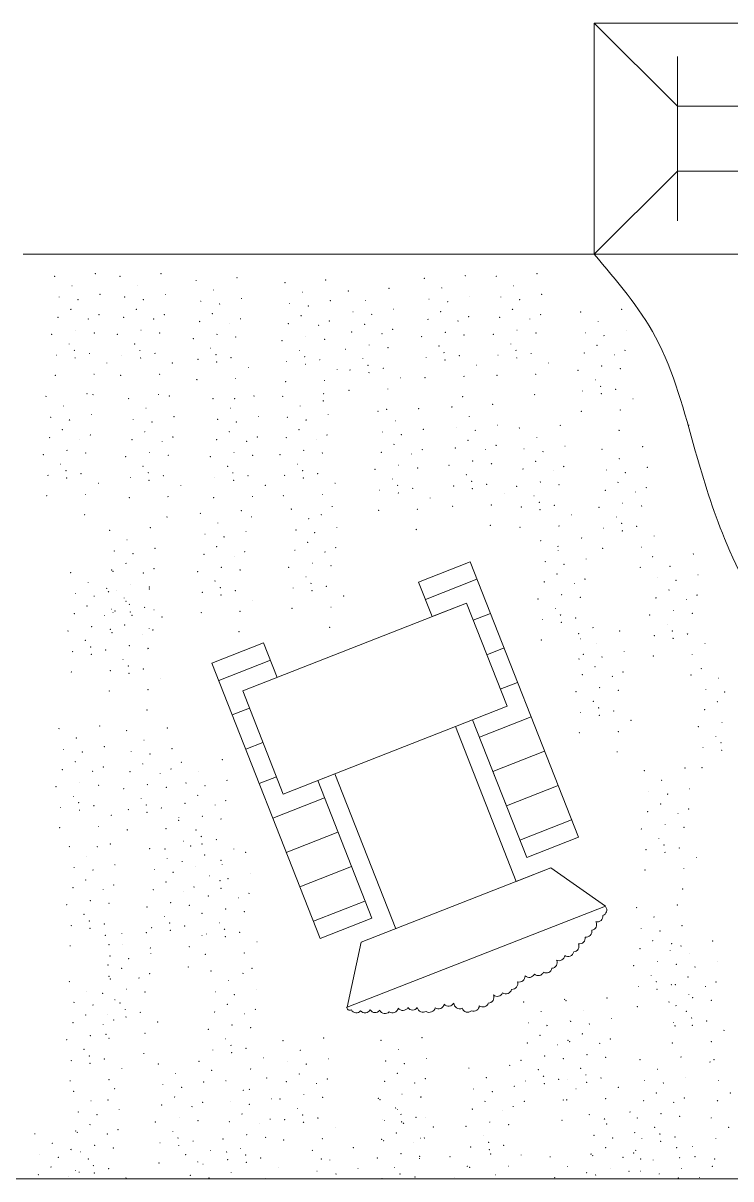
# Model space of a CAD drawing. Header units: millimetres. Extents: x 27137 to 30937, y -4667 to -569.
# Drawn here: x 28579.3 to 28617.6, y -689.3 to -626.8 of the extents above; entities that cross this region are included whole.
import ezdxf

# ---------------------------------------------------------------- set-up
doc = ezdxf.new("R2010")
doc.units = ezdxf.units.MM
doc.header["$LTSCALE"] = 0.4

msp = doc.modelspace()

# ---------------------------------------------------------------- linework, layer by layer
at = {"lineweight": 15, "ltscale": 0.5}
for p, q in [((28610.1826, -626.7868), (28713.0342, -626.7868)), ((28610.1826, -626.7868), (28610.1826, -639.2868)), ((28614.6826, -631.2868), (28708.5342, -631.2868)), ((28614.6826, -631.2868), (28614.6826, -634.7868)), ((28614.6826, -634.7868), (28708.5342, -634.7868)), ((28610.1826, -639.2868), (28579.3213, -639.2868)), ((28610.1826, -639.2868), (28713.0342, -639.2868)), ((28615.2619, -648.5368), (28615.3213, -648.5368)), ((28600.6959, -657.0214), (28603.4875, -655.9258)), ((28609.3304, -670.8144), (28603.4875, -655.9258)), ((28592.321, -660.308), (28589.5294, -661.4036)), ((28595.3723, -676.2922), (28589.5294, -661.4036)), ((28178.1826, -689.2868), (28713.0342, -689.2868))]:
    msp.add_line(p, q, dxfattribs=at)
at = {"lineweight": 15}
for p, q in [((28610.1826, -626.7868), (28614.6826, -631.2868)), ((28614.6826, -631.2868), (28614.6826, -628.5868)), ((28614.6826, -631.2868), (28614.6826, -628.5868)), ((28614.6826, -631.2868), (28614.6826, -628.5868)), ((28614.6826, -631.2868), (28614.6826, -628.5868)), ((28610.1826, -631.2868), (28610.1826, -629.9368)), ((28610.1826, -631.2868), (28610.1826, -629.9368)), ((28610.1826, -634.7868), (28610.1826, -636.1368)), ((28610.1826, -634.7868), (28610.1826, -636.1368)), ((28614.6826, -634.7868), (28610.1826, -639.2868)), ((28614.6826, -634.7868), (28614.6826, -637.4868)), ((28614.6826, -634.7868), (28614.6826, -637.4868)), ((28614.6826, -634.7868), (28614.6826, -637.4868)), ((28614.6826, -634.7868), (28614.6826, -637.4868)), ((28603.8526, -656.8564), (28601.061, -657.9519)), ((28601.4262, -658.8825), (28600.6959, -657.0214)), ((28591.1903, -662.8995), (28603.2873, -658.1521)), ((28603.2873, -658.1521), (28601.4262, -658.8825)), ((28605.4784, -663.7353), (28603.2873, -658.1521)), ((28604.583, -658.7175), (28603.6525, -659.0826)), ((28592.321, -660.308), (28593.0514, -662.1691)), ((28605.3134, -660.5785), (28604.3828, -660.9437)), ((28589.8946, -662.3341), (28592.6862, -661.2386)), ((28606.0437, -662.4396), (28605.1132, -662.8048)), ((28593.3814, -668.4827), (28591.1903, -662.8995)), ((28602.6868, -664.8309), (28605.4784, -663.7353)), ((28590.625, -664.1952), (28591.5555, -663.83)), ((28606.7741, -664.3007), (28603.9825, -665.3962)), ((28602.6868, -664.8309), (28596.173, -667.3872)), ((28605.9734, -673.2057), (28602.6868, -664.8309)), ((28606.5388, -671.91), (28603.6173, -664.4657)), ((28591.3553, -666.0563), (28592.2859, -665.6911)), ((28604.7129, -667.2573), (28607.5045, -666.1618)), ((28592.0857, -667.9174), (28593.0162, -667.5522)), ((28596.173, -667.3872), (28593.3814, -668.4827)), ((28596.173, -667.3872), (28595.2425, -667.7523)), ((28599.4597, -675.762), (28596.173, -667.3872)), ((28605.4432, -669.1184), (28604.7129, -667.2573)), ((28595.2425, -667.7523), (28598.164, -675.1966)), ((28608.2348, -668.0228), (28605.4432, -669.1184)), ((28592.8161, -669.7784), (28595.6077, -668.6829)), ((28608.9652, -669.8839), (28606.1736, -670.9794)), ((28596.338, -670.5439), (28593.5464, -671.6395)), ((28609.3304, -670.8144), (28606.5388, -671.91)), ((28597.0684, -672.405), (28594.2768, -673.5006)), ((28607.8345, -672.4753), (28597.5986, -676.4924)), ((28607.8345, -672.4753), (28605.9734, -673.2057)), ((28610.7911, -674.5366), (28607.8345, -672.4753)), ((28597.7988, -674.2661), (28595.0072, -675.3616)), ((28610.7911, -674.5366), (28596.8331, -680.0143)), ((28610.7911, -674.5366), (28596.8331, -680.0143)), ((28598.164, -675.1966), (28595.3723, -676.2922)), ((28596.8331, -680.0143), (28597.5986, -676.4924))]:
    msp.add_line(p, q, dxfattribs=at)
msp.add_lwpolyline([(28610.8038, -674.5647, -0.5205671), (28610.654, -675.047, -0.5205671), (28610.654, -675.047, -0.5205671), (28610.2805, -675.3913, -0.5205671), (28610.2805, -675.3913, -0.5205671), (28610.0625, -675.8439, -0.5205671), (28610.0625, -675.8439, -0.5205671), (28609.6986, -676.2126, -0.5205671), (28609.6986, -676.2126, -0.5205671), (28609.3347, -676.5814, -0.5205671), (28609.3347, -676.5814, -0.5205671), (28609.0826, -677.0191, -0.5205671), (28609.0826, -677.0191, -0.5205671), (28608.5929, -677.2113, -0.5205671), (28608.5929, -677.2113, -0.5205671), (28608.1565, -677.4673, -0.5205671), (28608.1565, -677.4673, -0.5205671), (28607.9044, -677.9051, -0.5205671), (28607.9044, -677.9051, -0.5205671), (28607.4488, -678.1121, -0.5205671), (28607.4488, -678.1121, -0.5205671), (28606.9547, -678.2213, -0.5205671), (28606.9547, -678.2213, -0.5205671), (28606.4511, -678.306, -0.5205671), (28606.4511, -678.306, -0.5205671), (28606.0435, -678.6354, -0.5205671), (28606.0435, -678.6354, -0.5205671), (28605.7232, -679.0435, -0.5205671), (28605.7232, -679.0435, -0.5205671), (28605.2335, -679.2356, -0.5205671), (28605.2335, -679.2356, -0.5205671), (28604.7395, -679.3448, -0.5205671), (28604.7395, -679.3448, -0.5205671), (28604.4629, -679.7922, -0.5205671), (28604.4629, -679.7922, -0.5205671), (28603.9785, -679.9258, -0.5205671), (28603.9785, -679.9258, -0.5205671), (28603.5517, -680.2063, -0.5205671), (28603.5517, -680.2063, -0.5205671), (28603.0447, -680.0664, -0.5205671), (28603.0447, -680.0664, -0.5205671), (28602.5972, -679.7902, -0.5205671), (28602.5972, -679.7902, -0.5205671), (28602.0839, -679.8504, -0.5205671), (28602.0839, -679.8504, -0.5205671), (28601.5942, -680.0426, -0.5205671), (28601.5942, -680.0426, -0.5205671), (28601.1045, -680.2348, -0.5205671), (28601.1045, -680.2348, -0.5205671), (28600.6273, -680.0268, -0.5205671), (28600.6273, -680.0268, -0.5205671), (28600.1193, -680.0284, -0.5205671), (28600.1193, -680.0284, -0.5205671), (28599.5964, -680.0642, -0.5205671), (28599.5964, -680.0642, -0.5205671), (28599.1067, -680.2564, -0.5205671), (28599.1067, -680.2564, -0.5205671), (28598.5944, -680.1751, -0.5205671), (28598.5944, -680.1751, -0.5205671), (28598.0769, -680.1523, -0.5205671), (28598.0769, -680.1523, -0.5205671), (28597.5636, -680.2125, -0.5205671), (28597.5636, -680.2125, -0.5205671), (28597.0609, -680.1556, -0.5205671), (28597.0609, -680.1556, -0.5205671), (28596.8031, -680.0027)], format="xyb", dxfattribs=at)
for centre, radius in [((28581.0194, -640.4771), 0.0095), ((28583.2262, -640.3331), 0.0095), ((28584.5603, -640.4771), 0.0095), ((28586.767, -640.3331), 0.0095), ((28590.8788, -640.5612), 0.0095), ((28595.6759, -640.6753), 0.0095), ((28601.0075, -640.5912), 0.0095), ((28603.2142, -640.4471), 0.0095), ((28604.8909, -640.4771), 0.0095), ((28607.0976, -640.3331), 0.0095), ((28581.9597, -640.9925), 0.00596), ((28585.5005, -640.9925), 0.00596), ((28588.672, -640.7053), 0.0095), ((28589.6123, -641.2207), 0.00596), ((28593.4691, -640.8193), 0.0095), ((28596.8956, -641.2757), 0.0095), ((28599.1024, -641.1316), 0.0095), ((28601.9478, -641.1066), 0.00596), ((28605.8312, -640.9925), 0.00596), ((28581.2689, -641.5996), 0.00596), ((28582.2838, -641.7454), 0.0096), ((28583.4756, -641.4556), 0.00596), ((28584.8097, -641.5996), 0.00596), ((28585.8246, -641.7454), 0.0096), ((28587.0164, -641.4556), 0.00596), ((28588.9214, -641.8278), 0.00596), ((28591.1282, -641.6837), 0.00596), ((28593.7185, -641.9418), 0.00596), ((28594.4094, -641.3347), 0.00596), ((28595.9253, -641.7978), 0.00596), ((28597.8359, -641.7911), 0.00596), ((28601.2569, -641.7137), 0.00596), ((28602.2718, -641.8594), 0.0096), ((28603.4636, -641.5696), 0.00596), ((28605.1403, -641.5996), 0.00596), ((28606.1552, -641.7454), 0.0096), ((28607.347, -641.4556), 0.00596), ((28581.8997, -642.2725), 0.0095), ((28583.4155, -642.552), 0.0096), ((28585.4405, -642.2725), 0.0095), ((28586.9564, -642.552), 0.0096), ((28589.5522, -642.5006), 0.0095), ((28589.9364, -641.9735), 0.0096), ((28594.7335, -642.0876), 0.0096), ((28597.145, -642.3982), 0.00596), ((28598.16, -642.5439), 0.0096), ((28599.3518, -642.2541), 0.00596), ((28601.8877, -642.3865), 0.0095), ((28605.7711, -642.2725), 0.0095), ((28607.287, -642.552), 0.0096), ((28609.4595, -642.4164), 0.0095), ((28611.6663, -642.2724), 0.0095), ((28581.2088, -642.696), 0.0096), ((28582.84, -642.7878), 0.00596), ((28584.7496, -642.696), 0.0096), ((28586.3808, -642.7878), 0.00596), ((28588.8613, -642.9242), 0.0096), ((28590.4925, -643.016), 0.00596), ((28591.0681, -642.7801), 0.0096), ((28593.6585, -643.0382), 0.0096), ((28594.3494, -642.6147), 0.0095), ((28595.2897, -643.1301), 0.00596), ((28595.8652, -642.8942), 0.0096), ((28597.7759, -643.071), 0.0095), ((28601.1968, -642.8101), 0.0096), ((28602.828, -642.9019), 0.00596), ((28603.4036, -642.666), 0.0096), ((28605.0802, -642.696), 0.0096), ((28606.7114, -642.7878), 0.00596), ((28610.3998, -642.9318), 0.00596), ((28580.8679, -643.6227), 0.0095), ((28582.1491, -643.3949), 0.00596), ((28583.1641, -643.5407), 0.0096), ((28584.4087, -643.6227), 0.0095), ((28585.6899, -643.3949), 0.00596), ((28586.7049, -643.5407), 0.0096), ((28589.8017, -643.6231), 0.00596), ((28590.8166, -643.7688), 0.0096), ((28594.5988, -643.7372), 0.00596), ((28597.0849, -643.4945), 0.0096), ((28598.7161, -643.5864), 0.00596), ((28599.2917, -643.3505), 0.0096), ((28600.856, -643.7367), 0.0095), ((28602.1371, -643.509), 0.00596), ((28603.1521, -643.6548), 0.0096), ((28604.7394, -643.6227), 0.0095), ((28606.0205, -643.3949), 0.00596), ((28607.0355, -643.5407), 0.0096), ((28609.7089, -643.5389), 0.00596), ((28610.7239, -643.6847), 0.0096), ((28611.9157, -643.3949), 0.00596), ((28581.8082, -644.138), 0.00596), ((28585.349, -644.138), 0.00596), ((28588.5205, -643.8508), 0.0095), ((28589.4608, -644.3662), 0.00596), ((28593.3176, -643.9649), 0.0095), ((28595.6138, -643.8829), 0.0096), ((28596.7441, -644.4212), 0.0095), ((28598.0253, -644.1935), 0.00596), ((28599.0402, -644.3392), 0.0096), ((28601.7963, -644.2521), 0.00596), ((28605.6796, -644.138), 0.00596), ((28610.3398, -644.2117), 0.0095), ((28581.1173, -644.7451), 0.00596), ((28582.089, -644.4913), 0.0096), ((28582.1323, -644.8909), 0.0096), ((28582.9069, -644.6537), 0.0095), ((28584.6582, -644.7451), 0.00596), ((28585.6298, -644.4913), 0.0096), ((28585.6731, -644.8909), 0.0096), ((28586.4477, -644.6537), 0.0095), ((28588.7699, -644.9733), 0.00596), ((28589.7416, -644.7195), 0.0096), ((28590.5594, -644.8819), 0.0095), ((28594.2579, -644.4803), 0.00596), ((28594.5387, -644.8335), 0.0096), ((28595.3566, -644.9959), 0.0095), ((28597.6844, -644.9366), 0.00596), ((28601.1054, -644.8592), 0.00596), ((28602.077, -644.6054), 0.0096), ((28602.1203, -645.005), 0.0096), ((28602.8949, -644.7678), 0.0095), ((28604.9888, -644.7451), 0.00596), ((28605.9604, -644.4913), 0.0096), ((28606.0037, -644.8909), 0.0096), ((28606.7783, -644.6537), 0.0095), ((28609.6489, -644.6353), 0.0096), ((28611.2801, -644.7271), 0.00596), ((28611.8556, -644.4912), 0.0096), ((28583.8472, -645.1691), 0.00596), ((28587.388, -645.1691), 0.00596), ((28589.7849, -645.119), 0.0096), ((28591.4997, -645.3972), 0.00596), ((28593.567, -645.0874), 0.00596), ((28594.582, -645.2331), 0.0096), ((28596.2968, -645.5113), 0.00596), ((28596.9935, -645.5437), 0.00596), ((28597.9652, -645.2899), 0.0096), ((28598.0085, -645.6894), 0.0096), ((28598.783, -645.4523), 0.0095), ((28603.8352, -645.2832), 0.00596), ((28607.7186, -645.1691), 0.00596), ((28609.308, -645.5619), 0.0095), ((28610.5892, -645.3342), 0.00596), ((28611.6041, -645.48), 0.0096), ((28581.0573, -645.8415), 0.0096), ((28583.1563, -645.7762), 0.00596), ((28584.5981, -645.8415), 0.0096), ((28586.6971, -645.7762), 0.00596), ((28588.7098, -646.0697), 0.0096), ((28590.8088, -646.0043), 0.00596), ((28593.507, -646.1837), 0.0096), ((28595.606, -646.1184), 0.00596), ((28599.7233, -645.9676), 0.00596), ((28601.0453, -645.9556), 0.0096), ((28603.1443, -645.8903), 0.00596), ((28604.9287, -645.8415), 0.0096), ((28607.0277, -645.7762), 0.00596), ((28610.2483, -646.0773), 0.00596), ((28582.7694, -646.8354), 0.0095), ((28583.0962, -646.8726), 0.0096), ((28586.637, -646.8726), 0.0096), ((28587.2238, -646.9495), 0.0095), ((28591.7925, -646.9495), 0.0095), ((28595.5617, -646.8354), 0.0095), ((28596.9334, -646.6401), 0.0096), ((28599.0324, -646.5747), 0.00596), ((28606.9676, -646.8726), 0.0096), ((28609.5574, -646.6844), 0.00596), ((28610.5291, -646.4306), 0.0096), ((28610.5724, -646.8302), 0.0096), ((28611.347, -646.593), 0.0095), ((28580.5626, -646.9795), 0.0095), ((28581.5029, -647.4949), 0.00596), ((28585.0171, -647.0935), 0.0095), ((28589.5857, -647.0935), 0.0095), ((28590.7488, -647.1007), 0.0096), ((28593.3549, -646.9795), 0.0095), ((28594.2952, -647.4949), 0.00596), ((28595.5459, -647.2148), 0.0096), ((28602.4923, -647.5498), 0.0095), ((28603.0842, -646.9867), 0.0096), ((28604.699, -647.4058), 0.0095), ((28612.2872, -647.1084), 0.00596), ((28580.812, -648.102), 0.00596), ((28583.0188, -647.9579), 0.00596), ((28585.9574, -647.6089), 0.00596), ((28587.4732, -648.072), 0.00596), ((28590.526, -647.6089), 0.00596), ((28592.0419, -648.072), 0.00596), ((28593.6043, -648.102), 0.00596), ((28595.8111, -647.9579), 0.00596), ((28598.4947, -647.778), 0.0095), ((28598.9724, -647.6711), 0.0096), ((28600.7015, -647.634), 0.0095), ((28603.4325, -648.0652), 0.00596), ((28609.4974, -647.7808), 0.0096), ((28611.5964, -647.7155), 0.00596), ((28581.4429, -648.7748), 0.0095), ((28581.827, -648.2477), 0.0096), ((28585.2665, -648.216), 0.00596), ((28586.2814, -648.3618), 0.0096), ((28589.8351, -648.216), 0.00596), ((28590.8501, -648.3618), 0.0096), ((28594.2351, -648.7748), 0.0095), ((28594.6193, -648.2477), 0.0096), ((28599.435, -648.2934), 0.00596), ((28600.9509, -648.7564), 0.00596), ((28602.7417, -648.6723), 0.00596), ((28603.7566, -648.8181), 0.0096), ((28604.9484, -648.5283), 0.00596), ((28606.1472, -648.6906), 0.0095), ((28608.354, -648.5466), 0.0095), ((28611.5363, -648.8119), 0.0096), ((28580.752, -649.1984), 0.0096), ((28582.3832, -649.2902), 0.00596), ((28582.9587, -649.0543), 0.0096), ((28585.2064, -649.3124), 0.0096), ((28585.8973, -648.8889), 0.0095), ((28586.8376, -649.4042), 0.00596), ((28587.4132, -649.1684), 0.0096), ((28589.7751, -649.3124), 0.0096), ((28590.466, -648.8889), 0.0095), ((28591.4063, -649.4042), 0.00596), ((28591.9818, -649.1684), 0.0096), ((28593.5442, -649.1984), 0.0096), ((28595.1754, -649.2902), 0.00596), ((28595.751, -649.0543), 0.0096), ((28598.7441, -648.9005), 0.00596), ((28599.7591, -649.0462), 0.0096), ((28603.3725, -649.3451), 0.0095), ((28607.0875, -649.206), 0.00596), ((28581.6923, -649.8973), 0.00596), ((28582.7072, -650.043), 0.0096), ((28586.1467, -650.0113), 0.00596), ((28590.7154, -650.0113), 0.00596), ((28594.4846, -649.8973), 0.00596), ((28595.4995, -650.043), 0.0096), ((28598.6841, -649.9969), 0.0096), ((28599.375, -649.5733), 0.0095), ((28600.8908, -649.8528), 0.0096), ((28602.6816, -649.7687), 0.0096), ((28604.3128, -649.8605), 0.00596), ((28604.8884, -649.6247), 0.0096), ((28606.3966, -649.8131), 0.00596), ((28607.4116, -649.9589), 0.0096), ((28608.6034, -649.669), 0.00596), ((28610.6017, -649.8314), 0.0095), ((28612.8085, -649.6873), 0.0095), ((28580.4111, -650.125), 0.0095), ((28581.3514, -650.6404), 0.00596), ((28584.8656, -650.2391), 0.0095), ((28587.1617, -650.1571), 0.0096), ((28589.4342, -650.2391), 0.0095), ((28591.7304, -650.1571), 0.0096), ((28593.2034, -650.125), 0.0095), ((28594.1437, -650.6404), 0.00596), ((28599.6244, -650.6958), 0.00596), ((28600.3153, -650.0887), 0.00596), ((28602.3407, -650.6954), 0.0095), ((28603.6219, -650.4676), 0.00596), ((28604.6369, -650.6134), 0.0096), ((28607.0274, -650.4859), 0.0095), ((28611.542, -650.3468), 0.00596), ((28580.6605, -651.2475), 0.00596), ((28581.6322, -650.9937), 0.0096), ((28582.4501, -651.1561), 0.0095), ((28585.8059, -650.7545), 0.00596), ((28586.0866, -651.1077), 0.0096), ((28586.9045, -651.2701), 0.0095), ((28590.3745, -650.7545), 0.00596), ((28590.6553, -651.1077), 0.0096), ((28591.4732, -651.2701), 0.0095), ((28593.4528, -651.2475), 0.00596), ((28594.4245, -650.9937), 0.0096), ((28595.2423, -651.1561), 0.0095), ((28598.3432, -650.9235), 0.0095), ((28600.6393, -650.8416), 0.0096), ((28603.281, -651.2107), 0.00596), ((28606.3365, -650.9095), 0.0096), ((28607.9677, -651.0013), 0.00596), ((28608.5433, -650.7654), 0.0096), ((28610.8511, -650.9539), 0.00596), ((28611.8661, -651.0996), 0.0096), ((28613.0579, -650.8098), 0.00596), ((28581.6755, -651.3932), 0.0096), ((28583.3903, -651.6714), 0.00596), ((28585.115, -651.3615), 0.00596), ((28586.1299, -651.5073), 0.0096), ((28587.8448, -651.7855), 0.00596), ((28589.6836, -651.3615), 0.00596), ((28590.6986, -651.5073), 0.0096), ((28592.4135, -651.7855), 0.00596), ((28594.4678, -651.3932), 0.0096), ((28596.1826, -651.6714), 0.00596), ((28599.2835, -651.4389), 0.00596), ((28599.5643, -651.7922), 0.0096), ((28602.5901, -651.8178), 0.00596), ((28603.5618, -651.564), 0.0096), ((28604.3797, -651.7264), 0.0095), ((28605.9957, -651.8361), 0.0095), ((28607.2768, -651.6084), 0.00596), ((28608.2918, -651.7542), 0.0096), ((28611.482, -651.6267), 0.0095), ((28612.9978, -651.9062), 0.0096), ((28580.6005, -652.3439), 0.0096), ((28582.6995, -652.2785), 0.00596), ((28585.0549, -652.4579), 0.0096), ((28587.1539, -652.3926), 0.00596), ((28589.6236, -652.4579), 0.0096), ((28591.7226, -652.3926), 0.00596), ((28593.3927, -652.3439), 0.0096), ((28595.4917, -652.2785), 0.00596), ((28598.5926, -652.046), 0.00596), ((28599.6076, -652.1918), 0.0096), ((28600.3821, -651.9546), 0.0095), ((28601.3224, -652.47), 0.00596), ((28603.6051, -651.9636), 0.0096), ((28605.32, -652.2418), 0.00596), ((28606.936, -652.3515), 0.00596), ((28610.7911, -652.0503), 0.0096), ((28612.4223, -652.1421), 0.00596), ((28591.1142, -653.1576), 0.0095), ((28593.8188, -653.0735), 0.0095), ((28596.0256, -652.9294), 0.0095), ((28598.5325, -653.1424), 0.0096), ((28600.6315, -653.0771), 0.00596), ((28602.5301, -652.9142), 0.0096), ((28604.6291, -652.8489), 0.00596), ((28606.2451, -652.9586), 0.00596), ((28607.2168, -652.7048), 0.0096), ((28607.2601, -653.1044), 0.0096), ((28608.0346, -652.8672), 0.0095), ((28610.4502, -652.9769), 0.0095), ((28611.7314, -652.7492), 0.00596), ((28612.7463, -652.8949), 0.0096), ((28582.6394, -653.3749), 0.0096), ((28587.0938, -653.489), 0.0096), ((28588.9075, -653.3016), 0.0095), ((28589.8478, -653.817), 0.00596), ((28591.6625, -653.489), 0.0096), ((28594.7591, -653.5889), 0.00596), ((28595.4317, -653.3749), 0.0096), ((28608.9749, -653.3826), 0.00596), ((28611.3905, -653.4923), 0.00596), ((28583.9962, -654.2142), 0.0095), ((28586.203, -654.0702), 0.0095), ((28589.1569, -654.4241), 0.00596), ((28591.3636, -654.2801), 0.00596), ((28594.0682, -654.196), 0.00596), ((28595.0832, -654.3417), 0.0096), ((28596.275, -654.0519), 0.00596), ((28600.5715, -654.1735), 0.0096), ((28604.569, -653.9453), 0.0096), ((28606.185, -654.055), 0.0096), ((28608.284, -653.9897), 0.00596), ((28610.6996, -654.0994), 0.00596), ((28611.6713, -653.8456), 0.0096), ((28611.7146, -654.2451), 0.0096), ((28612.4891, -654.008), 0.0095), ((28584.9365, -654.7296), 0.00596), ((28590.1718, -654.5699), 0.0096), ((28594.6991, -654.8688), 0.0095), ((28607.2965, -654.7846), 0.0095), ((28609.5033, -654.6406), 0.0095), ((28613.4294, -654.5233), 0.00596), ((28584.2456, -655.3367), 0.00596), ((28585.2606, -655.4825), 0.0096), ((28586.4524, -655.1927), 0.00596), ((28589.0968, -655.5205), 0.0096), ((28589.7877, -655.0969), 0.0095), ((28590.728, -655.6123), 0.00596), ((28591.3036, -655.3764), 0.0096), ((28594.0082, -655.2924), 0.0096), ((28595.6394, -655.3842), 0.00596), ((28596.2149, -655.1483), 0.0096), ((28608.2239, -655.0861), 0.0096), ((28608.2368, -655.3), 0.00596), ((28610.6395, -655.1958), 0.0096), ((28612.7386, -655.1304), 0.00596), ((28613.3429, -655.6492), 0.0095), ((28615.5497, -655.5052), 0.0095), ((28584.8765, -656.0096), 0.0095), ((28586.3923, -656.2891), 0.0096), ((28590.0371, -656.2194), 0.00596), ((28593.6673, -656.219), 0.0095), ((28594.9485, -655.9913), 0.00596), ((28595.9634, -656.137), 0.0096), ((28607.5459, -655.9071), 0.00596), ((28608.5609, -656.0529), 0.0096), ((28609.7527, -655.7631), 0.00596), ((28612.6785, -656.2268), 0.0096), ((28614.2832, -656.1646), 0.00596), ((28581.8963, -656.5091), 0.0095), ((28584.1031, -656.3651), 0.0095), ((28584.1855, -656.4331), 0.0096), ((28585.8167, -656.5249), 0.00596), ((28588.756, -656.4471), 0.0095), ((28591.0521, -656.3652), 0.0096), ((28594.6076, -656.7344), 0.00596), ((28608.1767, -656.58), 0.0095), ((28609.6926, -656.8595), 0.0096), ((28613.5923, -656.7717), 0.00596), ((28614.6073, -656.9175), 0.0096), ((28615.7991, -656.6277), 0.00596), ((28582.8366, -657.0245), 0.00596), ((28583.8447, -657.3598), 0.0095), ((28583.9352, -657.5402), 0.0095), ((28584.3525, -657.4876), 0.00596), ((28585.1259, -657.132), 0.00596), ((28586.1408, -657.2778), 0.0096), ((28586.142, -657.3961), 0.0095), ((28589.0054, -657.5696), 0.00596), ((28589.6963, -656.9625), 0.00596), ((28589.977, -657.3158), 0.0096), ((28590.7949, -657.4782), 0.0095), ((28593.9167, -657.3415), 0.00596), ((28594.8884, -657.0877), 0.0096), ((28594.9317, -657.4872), 0.0096), ((28595.7062, -657.2501), 0.0095), ((28607.4858, -657.0035), 0.0096), ((28609.117, -657.0953), 0.00596), ((28614.2232, -657.4446), 0.0095), ((28582.1457, -657.6316), 0.00596), ((28583.1607, -657.7774), 0.0096), ((28584.785, -657.8751), 0.00596), ((28584.8755, -658.0556), 0.00596), ((28590.0203, -657.7154), 0.0096), ((28591.7352, -657.9936), 0.00596), ((28596.6465, -657.7655), 0.00596), ((28607.145, -657.9302), 0.0095), ((28608.4261, -657.7024), 0.00596), ((28609.4411, -657.8482), 0.0096), ((28613.5323, -657.8681), 0.0096), ((28615.1635, -657.9599), 0.00596), ((28615.739, -657.7241), 0.0096), ((28582.0856, -658.728), 0.0096), ((28582.7765, -658.3045), 0.0095), ((28583.7168, -658.8198), 0.00596), ((28584.0941, -658.4822), 0.00596), ((28584.1846, -658.6627), 0.00596), ((28584.2924, -658.584), 0.0096), ((28585.0658, -658.2284), 0.0096), ((28585.1091, -658.628), 0.0096), ((28585.1996, -658.8084), 0.0096), ((28585.8836, -658.3908), 0.0095), ((28586.3914, -658.5186), 0.00596), ((28588.9453, -658.666), 0.0096), ((28591.0443, -658.6007), 0.00596), ((28593.8566, -658.4379), 0.0096), ((28595.9557, -658.3725), 0.00596), ((28608.0853, -658.4455), 0.00596), ((28608.366, -658.7988), 0.0096), ((28613.1914, -658.7948), 0.0095), ((28614.4726, -658.567), 0.00596), ((28615.4875, -658.7128), 0.0096), ((28583.026, -659.4269), 0.00596), ((28584.8155, -659.3355), 0.0095), ((28586.8239, -658.9062), 0.00596), ((28607.3944, -659.0526), 0.00596), ((28608.4093, -659.1984), 0.0096), ((28609.1839, -658.9612), 0.0095), ((28614.1317, -659.3102), 0.00596), ((28581.7448, -659.6547), 0.0095), ((28584.034, -659.5786), 0.0096), ((28584.0409, -659.5727), 0.0096), ((28584.1246, -659.7591), 0.0096), ((28585.7558, -659.8509), 0.00596), ((28586.133, -659.5133), 0.00596), ((28586.3313, -659.615), 0.0096), ((28590.9842, -659.6971), 0.0096), ((28595.8956, -659.4689), 0.0096), ((28609.3524, -659.804), 0.0095), ((28610.1242, -659.4766), 0.00596), ((28611.5592, -659.6599), 0.0095), ((28613.4408, -659.9173), 0.00596), ((28614.4125, -659.6634), 0.0096), ((28614.4558, -660.063), 0.0096), ((28615.2304, -659.8258), 0.0095), ((28582.6851, -660.17), 0.00596), ((28582.9659, -660.5233), 0.0096), ((28583.7837, -660.6857), 0.0095), ((28583.7837, -660.6857), 0.0095), ((28585.0649, -660.458), 0.00596), ((28586.073, -660.6097), 0.0096), ((28586.0798, -660.6038), 0.0096), ((28607.3343, -660.149), 0.0096), ((28609.4333, -660.0837), 0.00596), ((28610.2927, -660.3193), 0.00596), ((28616.1706, -660.3412), 0.00596), ((28581.9942, -660.7771), 0.00596), ((28583.0092, -660.9229), 0.0096), ((28584.724, -661.2011), 0.00596), ((28584.724, -661.2011), 0.00596), ((28609.3732, -661.1801), 0.0096), ((28609.6018, -660.9264), 0.00596), ((28610.6168, -661.0722), 0.0096), ((28611.8086, -660.7824), 0.00596), ((28613.3808, -661.0136), 0.0096), ((28615.4798, -660.9483), 0.00596), ((28581.9341, -661.8735), 0.0096), ((28584.0331, -661.8082), 0.00596), ((28584.0331, -661.8082), 0.00596), ((28585.0048, -661.5544), 0.0096), ((28585.8227, -661.7168), 0.0095), ((28610.2326, -661.5993), 0.0095), ((28611.7485, -661.8788), 0.0096), ((28615.9699, -661.6953), 0.0095), ((28585.0481, -661.954), 0.0096), ((28586.7629, -662.2322), 0.00596), ((28609.5417, -662.0228), 0.0096), ((28611.1729, -662.1147), 0.00596), ((28615.4197, -662.0447), 0.0096), ((28616.9102, -662.2107), 0.00596), ((28583.9731, -662.9046), 0.0096), ((28583.9731, -662.9046), 0.0096), ((28586.0721, -662.8393), 0.00596), ((28609.2009, -662.9495), 0.0095), ((28610.4821, -662.7218), 0.00596), ((28611.497, -662.8675), 0.0096), ((28616.2193, -662.8178), 0.00596), ((28617.2343, -662.9635), 0.0096), ((28610.1412, -663.4649), 0.00596), ((28610.422, -663.8182), 0.0096), ((28616.8501, -663.4906), 0.0095), ((28586.012, -663.9357), 0.0096), ((28609.4503, -664.072), 0.00596), ((28610.4653, -664.2177), 0.0096), ((28611.2398, -663.9805), 0.0095), ((28616.1592, -663.9142), 0.0096), ((28581.255, -664.9374), 0.0095), ((28583.4618, -664.7934), 0.0095), ((28584.9099, -665.0515), 0.0095), ((28587.1167, -664.9074), 0.0095), ((28612.1801, -664.4959), 0.00596), ((28615.8184, -664.8408), 0.0095), ((28617.0995, -664.6131), 0.00596), ((28582.1953, -665.4528), 0.00596), ((28585.8502, -665.5669), 0.00596), ((28609.3902, -665.1684), 0.0096), ((28611.4892, -665.103), 0.00596), ((28616.7587, -665.3562), 0.00596), ((28581.5044, -666.0599), 0.00596), ((28582.5194, -666.2056), 0.0096), ((28583.7112, -665.9158), 0.00596), ((28585.1593, -666.174), 0.00596), ((28586.1743, -666.3197), 0.0096), ((28587.3661, -666.0299), 0.00596), ((28611.4292, -666.1994), 0.0096), ((28616.0678, -665.9633), 0.00596), ((28617.0395, -665.7095), 0.0096), ((28617.0828, -666.1091), 0.0096), ((28582.1352, -666.7327), 0.0095), ((28585.7902, -666.8468), 0.0095), ((28587.8796, -666.7626), 0.0095), ((28590.0864, -666.6186), 0.0095), ((28581.4443, -667.1563), 0.0096), ((28583.0755, -667.2481), 0.00596), ((28583.6511, -667.0122), 0.0096), ((28585.0993, -667.2704), 0.0096), ((28586.7305, -667.3622), 0.00596), ((28587.306, -667.1263), 0.0096), ((28588.8199, -667.278), 0.00596), ((28612.8931, -667.2189), 0.0095), ((28615.0999, -667.0749), 0.0095), ((28616.0077, -667.0597), 0.0096), ((28581.1035, -668.0829), 0.0095), ((28582.3847, -667.8552), 0.00596), ((28583.3996, -668.001), 0.0096), ((28584.7584, -668.197), 0.0095), ((28586.0396, -667.9693), 0.00596), ((28587.0546, -668.115), 0.0096), ((28588.129, -667.8851), 0.00596), ((28589.144, -668.0309), 0.0096), ((28590.3358, -667.7411), 0.00596), ((28613.8334, -667.7343), 0.00596), ((28615.3493, -668.1973), 0.00596), ((28582.0438, -668.5983), 0.00596), ((28585.6987, -668.7124), 0.00596), ((28588.7598, -668.5579), 0.0095), ((28613.1425, -668.3414), 0.00596), ((28614.1575, -668.4871), 0.0096), ((28581.3529, -669.2054), 0.00596), ((28582.3246, -668.9516), 0.0096), ((28582.3679, -669.3512), 0.0096), ((28583.1424, -669.114), 0.0095), ((28585.0078, -669.3195), 0.00596), ((28585.9795, -669.0657), 0.0096), ((28586.7974, -669.2281), 0.0095), ((28588.0689, -668.9815), 0.0096), ((28589.7001, -669.0733), 0.00596), ((28590.2757, -668.8375), 0.0096), ((28613.0824, -669.4378), 0.0096), ((28613.7734, -669.0142), 0.0095), ((28615.2892, -669.2937), 0.0096), ((28584.0827, -669.6294), 0.00596), ((28586.0228, -669.4652), 0.0096), ((28587.7281, -669.9081), 0.0095), ((28587.7377, -669.7434), 0.00596), ((28589.0092, -669.6804), 0.00596), ((28590.0242, -669.8262), 0.0096), ((28614.7136, -669.5296), 0.00596), ((28581.2928, -670.3018), 0.0096), ((28583.3918, -670.2365), 0.00596), ((28584.9478, -670.4159), 0.0096), ((28587.0468, -670.3505), 0.00596), ((28588.6684, -670.4235), 0.00596), ((28612.7416, -670.3644), 0.0095), ((28614.0228, -670.1367), 0.00596), ((28615.0377, -670.2825), 0.0096), ((28581.8261, -671.3257), 0.0095), ((28584.0328, -671.1816), 0.0095), ((28587.9775, -671.0306), 0.00596), ((28588.373, -671.2957), 0.0095), ((28588.9492, -670.7768), 0.0096), ((28588.9925, -671.1764), 0.0096), ((28589.767, -670.9392), 0.0095), ((28613.6819, -670.8798), 0.00596), ((28613.9627, -671.2331), 0.0096), ((28582.7663, -671.8411), 0.00596), ((28583.3318, -671.3329), 0.0096), ((28586.1663, -671.4397), 0.0095), ((28586.9867, -671.4469), 0.0096), ((28589.1359, -671.782), 0.0095), ((28590.7073, -671.4546), 0.00596), ((28591.3427, -671.6379), 0.0095), ((28612.991, -671.4869), 0.00596), ((28614.006, -671.6327), 0.0096), ((28614.7805, -671.3955), 0.0095), ((28615.7208, -671.9109), 0.00596), ((28582.0755, -672.4482), 0.00596), ((28584.2822, -672.3041), 0.00596), ((28586.4157, -672.5622), 0.00596), ((28587.1066, -671.9551), 0.00596), ((28587.9174, -672.127), 0.0096), ((28588.6224, -672.4182), 0.00596), ((28590.0164, -672.0617), 0.00596), ((28590.0762, -672.2973), 0.00596), ((28615.0299, -672.518), 0.00596), ((28582.7063, -673.121), 0.0095), ((28583.0904, -672.5939), 0.0096), ((28587.4306, -672.708), 0.0096), ((28589.3853, -672.9044), 0.00596), ((28589.9564, -673.1581), 0.0096), ((28590.4003, -673.0502), 0.0096), ((28591.5921, -672.7604), 0.00596), ((28612.9309, -672.5833), 0.0096), ((28582.0154, -673.5446), 0.0096), ((28583.6466, -673.6364), 0.00596), ((28584.2222, -673.4005), 0.0096), ((28586.3556, -673.6586), 0.0096), ((28587.0465, -673.2351), 0.0095), ((28587.9868, -673.7505), 0.00596), ((28588.5624, -673.5146), 0.0096), ((28590.0162, -673.5773), 0.0095), ((28614.9699, -673.6144), 0.0096), ((28582.9557, -674.2435), 0.00596), ((28583.9707, -674.3892), 0.0096), ((28587.2959, -674.3576), 0.00596), ((28589.3253, -674.0008), 0.0096), ((28590.9565, -674.0927), 0.00596), ((28591.532, -673.8568), 0.0096), ((28581.6745, -674.4712), 0.0095), ((28582.6148, -674.9866), 0.00596), ((28586.0148, -674.5853), 0.0095), ((28588.3109, -674.5033), 0.0096), ((28588.9844, -674.9275), 0.0095), ((28590.2656, -674.6998), 0.00596), ((28591.2805, -674.8455), 0.0096), ((28612.4751, -674.6205), 0.0095), ((28614.6819, -674.4764), 0.0095), ((28581.924, -675.5937), 0.00596), ((28582.8956, -675.3399), 0.0096), ((28583.7135, -675.5023), 0.0095), ((28586.955, -675.1007), 0.00596), ((28587.2358, -675.4539), 0.0096), ((28588.0537, -675.6163), 0.0095), ((28589.9247, -675.4429), 0.00596), ((28613.4154, -675.1358), 0.00596), ((28614.9313, -675.5989), 0.00596), ((28582.9389, -675.7394), 0.0096), ((28583.7678, -676.1169), 0.0095), ((28584.6538, -676.0176), 0.00596), ((28585.9745, -675.9728), 0.0095), ((28586.2642, -675.7078), 0.00596), ((28587.2791, -675.8535), 0.0096), ((28588.994, -676.1317), 0.00596), ((28589.2338, -676.05), 0.00596), ((28590.2055, -675.7962), 0.0096), ((28590.2488, -676.1957), 0.0096), ((28591.0233, -675.9585), 0.0095), ((28612.7245, -675.7429), 0.00596), ((28613.7395, -675.8887), 0.0096), ((28581.8639, -676.6901), 0.0096), ((28583.9629, -676.6247), 0.00596), ((28584.708, -676.6323), 0.00596), ((28586.2041, -676.8041), 0.0096), ((28588.3031, -676.7388), 0.00596), ((28591.9636, -676.4739), 0.00596), ((28612.6644, -676.8393), 0.0096), ((28613.3553, -676.4158), 0.0095), ((28614.2956, -676.9312), 0.00596), ((28614.3779, -676.5732), 0.0095), ((28614.8712, -676.6953), 0.0096), ((28616.5847, -676.4291), 0.0095), ((28584.0172, -677.2393), 0.00596), ((28585.0321, -677.3851), 0.0096), ((28586.2239, -677.0953), 0.00596), ((28589.1737, -677.1464), 0.0096), ((28591.2728, -677.081), 0.00596), ((28613.6047, -677.5383), 0.00596), ((28615.3182, -677.0885), 0.00596), ((28616.8341, -677.5516), 0.00596), ((28583.9028, -677.7211), 0.0096), ((28584.648, -677.9122), 0.0095), ((28586.1639, -678.1917), 0.0096), ((28588.243, -677.8352), 0.0096), ((28589.4786, -678.0562), 0.0095), ((28591.2127, -678.1774), 0.0096), ((28591.6854, -677.9121), 0.0095), ((28612.3236, -677.766), 0.0095), ((28614.6197, -677.684), 0.0096), ((28614.6273, -677.6956), 0.00596), ((28615.6423, -677.8414), 0.0096), ((28581.8261, -678.6265), 0.0095), ((28583.9571, -678.3357), 0.0096), ((28584.0328, -678.4825), 0.0095), ((28585.5883, -678.4276), 0.00596), ((28590.4189, -678.5715), 0.00596), ((28613.2639, -678.2814), 0.00596), ((28613.5447, -678.6347), 0.0096), ((28614.3625, -678.797), 0.0095), ((28614.5672, -678.792), 0.0096), ((28615.2581, -678.3685), 0.0095), ((28616.774, -678.648), 0.0096), ((28582.7663, -679.1419), 0.00596), ((28583.6162, -679.2624), 0.0095), ((28584.8974, -679.0347), 0.00596), ((28585.9124, -679.1804), 0.0096), ((28589.728, -679.1786), 0.00596), ((28590.743, -679.3244), 0.0096), ((28591.9348, -679.0346), 0.00596), ((28612.573, -678.8885), 0.00596), ((28613.588, -679.0342), 0.0096), ((28615.3028, -679.3124), 0.00596), ((28616.1984, -678.8839), 0.00596), ((28582.0755, -679.749), 0.00596), ((28583.0904, -679.8947), 0.0096), ((28584.2822, -679.6049), 0.00596), ((28584.5565, -679.7778), 0.00596), ((28590.3589, -679.8515), 0.0095), ((28606.3775, -679.7297), 0.0095), ((28608.5843, -679.5856), 0.0095), ((28608.667, -679.6532), 0.0095), ((28610.8738, -679.5092), 0.0095), ((28612.5129, -679.9849), 0.0096), ((28614.2264, -679.7187), 0.0095), ((28614.6119, -679.9195), 0.00596), ((28615.5075, -679.491), 0.00596), ((28616.5225, -679.6367), 0.0096), ((28582.7063, -680.4218), 0.0095), ((28583.8656, -680.3849), 0.00596), ((28584.2222, -680.7013), 0.0096), ((28584.8373, -680.1311), 0.0096), ((28584.8806, -680.5306), 0.0096), ((28585.6552, -680.2934), 0.0095), ((28589.6679, -680.275), 0.0096), ((28591.2991, -680.3669), 0.00596), ((28591.8747, -680.131), 0.0096), ((28607.3178, -680.2451), 0.00596), ((28609.6073, -680.1686), 0.00596), ((28611.1232, -680.6317), 0.00596), ((28615.1667, -680.2341), 0.00596), ((28615.4475, -680.5874), 0.0096), ((28582.0154, -680.8454), 0.0096), ((28583.6466, -680.9372), 0.00596), ((28586.5955, -680.8088), 0.00596), ((28589.3271, -681.2017), 0.0095), ((28590.6083, -680.974), 0.00596), ((28591.6232, -681.1197), 0.0096), ((28606.6269, -680.8522), 0.00596), ((28607.6419, -680.9979), 0.0096), ((28608.8337, -680.7081), 0.00596), ((28608.9164, -680.7757), 0.00596), ((28609.9314, -680.9215), 0.0096), ((28614.4758, -680.8412), 0.00596), ((28614.5518, -681.0159), 0.0096), ((28615.4908, -680.9869), 0.0096), ((28616.2653, -680.7497), 0.0095), ((28617.2056, -681.2651), 0.00596), ((28581.6745, -681.772), 0.0095), ((28582.9557, -681.5443), 0.00596), ((28583.8056, -681.4813), 0.0096), ((28583.9707, -681.6901), 0.0096), ((28585.9046, -681.4159), 0.00596), ((28590.2674, -681.7171), 0.00596), ((28593.362, -681.8207), 0.0095), ((28595.5688, -681.6766), 0.0095), ((28598.6674, -681.7938), 0.0095), ((28600.8742, -681.6497), 0.0095), ((28606.5669, -681.9485), 0.0096), ((28607.2578, -681.525), 0.0095), ((28608.7736, -681.8045), 0.0096), ((28608.8564, -681.8721), 0.0096), ((28609.5473, -681.4486), 0.0095), ((28611.0631, -681.7281), 0.0096), ((28614.4157, -681.9376), 0.0096), ((28616.5147, -681.8722), 0.00596), ((28582.6148, -682.2874), 0.00596), ((28585.8445, -682.5123), 0.0096), ((28589.5765, -682.3242), 0.00596), ((28590.5482, -682.0704), 0.0096), ((28590.5915, -682.4699), 0.0096), ((28591.366, -682.2327), 0.0095), ((28594.3023, -682.3361), 0.00596), ((28599.6077, -682.3092), 0.00596), ((28608.1981, -682.0404), 0.00596), ((28609.7967, -682.571), 0.00596), ((28610.4876, -681.9639), 0.00596), ((28581.924, -682.8945), 0.00596), ((28582.8956, -682.6407), 0.0096), ((28582.9389, -683.0403), 0.0096), ((28583.7135, -682.8031), 0.0095), ((28586.6232, -683.0755), 0.0095), ((28588.83, -682.9314), 0.0095), ((28592.3063, -682.7481), 0.00596), ((28593.6114, -682.9432), 0.00596), ((28594.6264, -683.0889), 0.0096), ((28595.8182, -682.7991), 0.00596), ((28598.9168, -682.9163), 0.00596), ((28599.9318, -683.062), 0.0096), ((28601.1236, -682.7722), 0.00596), ((28605.6199, -683.1596), 0.0095), ((28606.226, -682.8752), 0.0095), ((28607.5072, -682.6475), 0.00596), ((28608.5155, -682.7988), 0.0095), ((28608.5221, -682.7932), 0.0096), ((28610.8116, -682.7168), 0.0096), ((28612.6647, -682.8473), 0.0095), ((28614.8714, -682.7033), 0.0095), ((28616.4546, -682.9686), 0.0096), ((28616.6623, -682.8473), 0.0095), ((28584.6538, -683.3185), 0.00596), ((28587.5635, -683.5909), 0.00596), ((28589.5164, -683.4206), 0.0096), ((28591.6154, -683.3552), 0.00596), ((28594.2422, -683.616), 0.0095), ((28599.5477, -683.5891), 0.0095), ((28603.4131, -683.3037), 0.0095), ((28604.3534, -683.8191), 0.00596), ((28607.1663, -683.3906), 0.00596), ((28607.4471, -683.7439), 0.0096), ((28609.4558, -683.3141), 0.00596), ((28609.7366, -683.6674), 0.0096), ((28613.6049, -683.3627), 0.00596), ((28581.8639, -683.9909), 0.0096), ((28583.9629, -683.9256), 0.00596), ((28584.2613, -684.4144), 0.0095), ((28586.8726, -684.198), 0.00596), ((28587.8876, -684.3437), 0.0096), ((28589.0794, -684.0539), 0.00596), ((28590.2781, -683.9881), 0.0095), ((28591.5554, -684.4516), 0.0096), ((28592.4849, -683.844), 0.0095), ((28593.5513, -684.0395), 0.0096), ((28595.1825, -684.1314), 0.00596), ((28595.7581, -683.8955), 0.0096), ((28598.8567, -684.0127), 0.0096), ((28600.4879, -684.1045), 0.00596), ((28601.0635, -683.8686), 0.0096), ((28603.6625, -684.4262), 0.00596), ((28605.8693, -684.2821), 0.00596), ((28606.4754, -683.9977), 0.00596), ((28607.4904, -684.1434), 0.0096), ((28608.2649, -683.9063), 0.0095), ((28608.7649, -683.9212), 0.00596), ((28609.2052, -684.4216), 0.00596), ((28609.7799, -684.067), 0.0096), ((28610.5545, -683.8298), 0.0095), ((28611.4947, -684.3452), 0.00596), ((28612.9141, -683.9698), 0.00596), ((28613.929, -684.1156), 0.0096), ((28615.1208, -683.8258), 0.00596), ((28616.9117, -683.9698), 0.00596), ((28582.0545, -684.5585), 0.0095), ((28582.9948, -685.0739), 0.00596), ((28583.9028, -685.022), 0.0096), ((28587.5034, -684.8708), 0.0095), ((28591.2184, -684.5035), 0.00596), ((28592.7343, -684.9665), 0.00596), ((28593.2105, -684.9662), 0.0095), ((28594.4917, -684.7385), 0.00596), ((28595.5066, -684.8842), 0.0096), ((28598.5159, -684.9393), 0.0095), ((28598.616, -685.0148), 0.0095), ((28599.7971, -684.7116), 0.00596), ((28600.812, -684.8573), 0.0096), ((28600.8227, -684.8707), 0.0095), ((28604.6775, -684.5719), 0.0096), ((28608.5144, -685.0287), 0.00596), ((28608.7049, -685.0176), 0.0096), ((28610.8039, -684.9523), 0.00596), ((28612.854, -685.0662), 0.0096), ((28613.5449, -684.6427), 0.0095), ((28615.0608, -684.9222), 0.0096), ((28616.8516, -685.0662), 0.0096), ((28617.5425, -684.6427), 0.0095), ((28582.3039, -685.681), 0.00596), ((28584.5107, -685.5369), 0.00596), ((28586.8125, -685.2944), 0.0096), ((28588.4437, -685.3862), 0.00596), ((28589.0193, -685.1503), 0.0096), ((28590.5275, -685.1106), 0.00596), ((28591.5425, -685.2563), 0.0096), ((28594.1508, -685.4816), 0.00596), ((28599.4562, -685.4547), 0.00596), ((28599.5562, -685.5302), 0.00596), ((28603.6024, -685.5225), 0.0096), ((28604.2933, -685.099), 0.0095), ((28605.2336, -685.6144), 0.00596), ((28605.8092, -685.3785), 0.0096), ((28606.4153, -685.0941), 0.0096), ((28612.1302, -685.6693), 0.0095), ((28614.4852, -685.1581), 0.00596), ((28583.3189, -685.8267), 0.0096), ((28586.4717, -686.221), 0.0095), ((28587.7528, -685.9933), 0.00596), ((28588.7678, -686.139), 0.0096), ((28590.4675, -686.207), 0.0096), ((28591.1584, -685.7834), 0.0095), ((28592.0986, -686.2988), 0.00596), ((28592.6742, -686.0629), 0.0096), ((28593.4599, -686.0887), 0.00596), ((28594.4316, -685.8349), 0.0096), ((28594.4749, -686.2344), 0.0096), ((28595.2494, -685.9972), 0.0095), ((28598.7653, -686.0618), 0.00596), ((28598.8654, -686.1373), 0.00596), ((28599.737, -685.808), 0.0096), ((28599.7803, -686.2075), 0.0096), ((28599.8803, -686.283), 0.0096), ((28600.5548, -685.9704), 0.0095), ((28601.0721, -685.9932), 0.00596), ((28604.5427, -686.2215), 0.00596), ((28608.4543, -686.1251), 0.0096), ((28609.9235, -685.8133), 0.0095), ((28610.7438, -686.0487), 0.0096), ((28612.5131, -685.9929), 0.0095), ((28613.7943, -685.7652), 0.00596), ((28614.8093, -685.9109), 0.0096), ((28616.5108, -685.9929), 0.0095), ((28579.9541, -686.8545), 0.0095), ((28582.1609, -686.7104), 0.0095), ((28582.2438, -686.7774), 0.0096), ((28582.9348, -686.3538), 0.0095), ((28583.875, -686.8692), 0.00596), ((28584.4506, -686.6333), 0.0096), ((28587.412, -686.7364), 0.00596), ((28591.4078, -686.9059), 0.00596), ((28596.1897, -686.5126), 0.00596), ((28599.4962, -686.8101), 0.0095), ((28601.4951, -686.4858), 0.00596), ((28603.2616, -686.4492), 0.0095), ((28605.5577, -686.3672), 0.0096), ((28610.1729, -686.9358), 0.00596), ((28610.8637, -686.3287), 0.00596), ((28612.3796, -686.7917), 0.00596), ((28613.4534, -686.5083), 0.00596), ((28613.7342, -686.8615), 0.0096), ((28617.4511, -686.5083), 0.00596), ((28580.8944, -687.3699), 0.00596), ((28583.1842, -687.4763), 0.00596), ((28586.7211, -687.3435), 0.00596), ((28587.6928, -687.0897), 0.0096), ((28587.7361, -687.4892), 0.0096), ((28588.5106, -687.2521), 0.0095), ((28590.1266, -687.1336), 0.0095), ((28592.4227, -687.0517), 0.0096), ((28593.3998, -687.1851), 0.0096), ((28595.4988, -687.1197), 0.00596), ((28598.7052, -687.1582), 0.0096), ((28598.8053, -687.2337), 0.0096), ((28600.4365, -687.3255), 0.00596), ((28600.8042, -687.0929), 0.00596), ((28601.0121, -687.0896), 0.0096), ((28603.511, -687.5717), 0.00596), ((28604.2019, -686.9646), 0.00596), ((28604.4827, -687.3179), 0.0096), ((28605.3005, -687.4803), 0.0095), ((28611.1878, -687.0816), 0.0096), ((28612.7626, -687.1154), 0.00596), ((28613.7775, -687.2611), 0.0096), ((28614.5521, -687.0239), 0.0095), ((28615.4924, -687.5393), 0.00596), ((28616.7602, -687.1154), 0.00596), ((28580.2035, -687.977), 0.00596), ((28581.2185, -688.1227), 0.0096), ((28581.903, -687.704), 0.0095), ((28582.4103, -687.8329), 0.00596), ((28584.1991, -687.622), 0.0096), ((28588.108, -687.9808), 0.0095), ((28589.4509, -687.7675), 0.00596), ((28590.3147, -687.8367), 0.0095), ((28591.0669, -687.649), 0.00596), ((28591.3477, -688.0023), 0.0096), ((28592.1655, -688.1647), 0.0095), ((28594.961, -687.7526), 0.0095), ((28597.1678, -687.6086), 0.0095), ((28598.4644, -688.1603), 0.0095), ((28599.7456, -687.9326), 0.00596), ((28600.7442, -688.1893), 0.0096), ((28600.7606, -688.0783), 0.0096), ((28602.3851, -688.0949), 0.0095), ((28604.526, -687.7174), 0.0096), ((28604.5919, -687.9508), 0.0095), ((28606.2408, -687.9956), 0.00596), ((28607.8059, -688.1007), 0.0095), ((28610.0127, -687.9566), 0.0095), ((28610.1128, -688.0322), 0.0096), ((28610.8037, -687.6086), 0.0095), ((28611.744, -688.124), 0.00596), ((28612.3196, -687.8881), 0.0096), ((28612.4362, -687.7526), 0.0095), ((28614.643, -687.6086), 0.0095), ((28614.8015, -688.1464), 0.00596), ((28615.6343, -688.0949), 0.0095), ((28580.8344, -688.6498), 0.0095), ((28582.8433, -688.2194), 0.00596), ((28583.1241, -688.5727), 0.0096), ((28583.9419, -688.7351), 0.0095), ((28586.661, -688.4399), 0.0096), ((28588.76, -688.3746), 0.00596), ((28589.0483, -688.4962), 0.00596), ((28590.376, -688.2561), 0.00596), ((28591.391, -688.4019), 0.0096), ((28593.1058, -688.6801), 0.00596), ((28595.4388, -688.2161), 0.0096), ((28595.9013, -688.268), 0.00596), ((28597.4172, -688.731), 0.00596), ((28599.4047, -688.6757), 0.00596), ((28603.3254, -688.6102), 0.00596), ((28603.4509, -688.6681), 0.0096), ((28605.5499, -688.6027), 0.00596), ((28608.7462, -688.6161), 0.00596), ((28611.0531, -688.7311), 0.00596), ((28612.7025, -688.2117), 0.0096), ((28613.3765, -688.268), 0.00596), ((28614.8924, -688.731), 0.00596), ((28616.5746, -688.6102), 0.00596), ((28616.7001, -688.2117), 0.0096), ((28580.1434, -689.0734), 0.0096), ((28581.7746, -689.1652), 0.00596), ((28582.1524, -688.8265), 0.00596), ((28582.3502, -688.9293), 0.0096), ((28583.1674, -688.9722), 0.0096), ((28584.8822, -689.2505), 0.00596), ((28588.3574, -689.1033), 0.00596), ((28589.3723, -689.249), 0.0096), ((28590.5641, -688.9592), 0.00596), ((28592.4149, -689.2872), 0.00596), ((28595.2104, -688.8751), 0.00596), ((28596.2254, -689.0208), 0.0096), ((28598.7139, -689.2828), 0.00596), ((28599.6855, -689.029), 0.0096), ((28600.5034, -689.1914), 0.0095), ((28602.6345, -689.2173), 0.00596), ((28604.8413, -689.0733), 0.00596), ((28608.0553, -689.2232), 0.00596), ((28609.7719, -688.9588), 0.0095), ((28610.2621, -689.0791), 0.00596), ((28612.0681, -688.8769), 0.0096), ((28612.6856, -688.8751), 0.00596), ((28613.7006, -689.0208), 0.0096), ((28614.7414, -689.2428), 0.0096), ((28615.8837, -689.2173), 0.00596)]:
    msp.add_circle(centre, radius, dxfattribs=at)
at = {"lineweight": 15, "ltscale": 0.5}
msp.add_open_spline([(28610.1826, -639.2868), (28611.4045, -640.7155), (28614.0549, -643.8143), (28615.466, -649.4698), (28617.1817, -654.9838), (28620.1331, -660.5717), (28623.8023, -665.5359), (28622.9762, -674.7119), (28624.7514, -675.3093)], degree=3, knots=[0, 0, 0, 0, 5.5708572, 12.0830371, 17.088408, 23.0557057, 30.3457875, 38.351848, 38.351848, 38.351848, 38.351848], dxfattribs=at)

doc.saveas('drawing.dxf')
